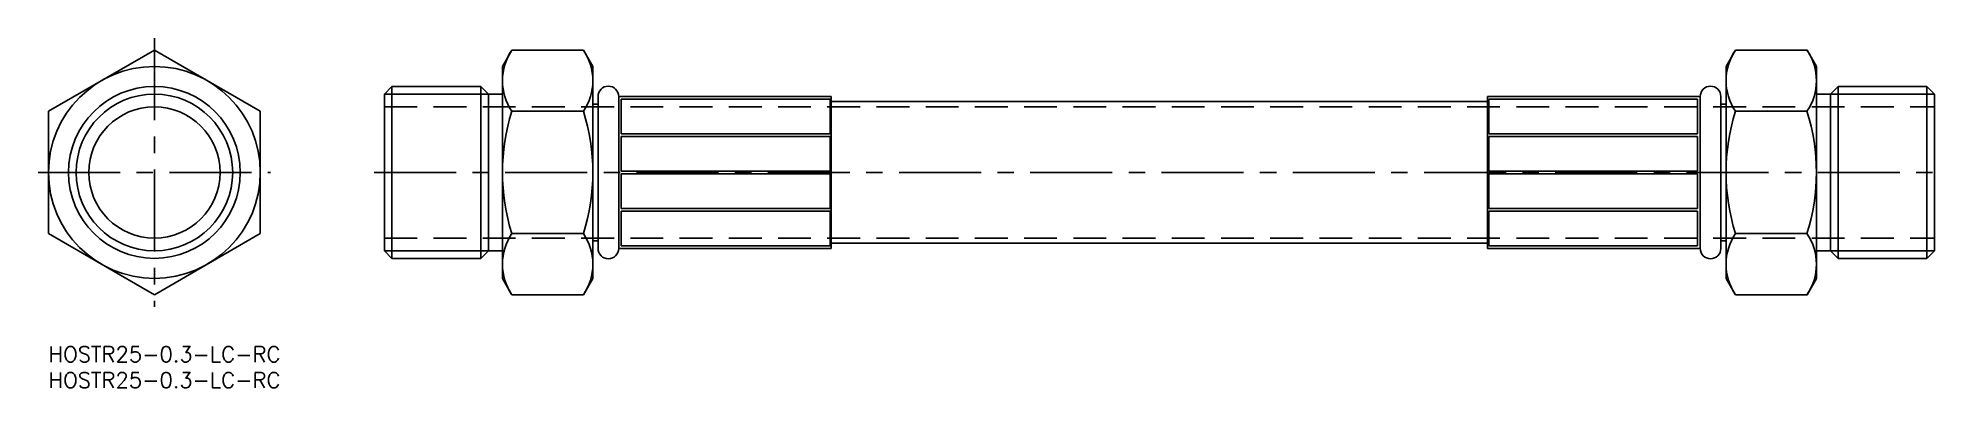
# Model space of a CAD drawing. Extents: x -2 to 367, y -8 to 60.
import ezdxf

# ---------------------------------------------------------------- set-up
doc = ezdxf.new("R2010")
doc.units = 0
doc.header["$LTSCALE"] = 0.5
doc.linetypes.add('CENTER', pattern=[50.8, 31.75, -6.35, 6.35, -6.35])
doc.linetypes.add('DASHED', pattern=[19.05, 12.7, -6.35])
for name, color, linetype in [('MSM_CENTER', 1, 'CENTER'), ('MSM_CONTINUOUS', 7, 'CONTINUOUS'), ('MSM_DASHED', 4, 'DASHED'), ('MSM_NARROW', 5, 'CONTINUOUS'), ('MSM_PART_NUMBER', 7, 'CONTINUOUS')]:
    doc.layers.add(name, color=color, linetype=linetype)
doc.styles.get("Standard").update_dxf_attribs({"font": 'txt.shx', "height": 3, "bigfont": 'bigfont.shx'})

# ---------------------------------------------------------------- blocks, each defined once
blk = doc.blocks.new('*U2')
at = {"layer": 'MSM_PART_NUMBER'}
blk.add_text('HOSTR25-0.3-LC-RC', height=3, dxfattribs=at).set_placement((0, -3))
blk = doc.blocks.new('*U3')
at = {"layer": 'MSM_PART_NUMBER'}
blk.add_text('HOSTR25-0.3-LC-RC', height=3, dxfattribs=at).set_placement((0, -8))

msp = doc.modelspace()

# ---------------------------------------------------------------- linework, layer by layer
at = {"layer": 'MSM_CENTER'}
for p, q in [((20.5, 59.65), (20.5, 7.69)), ((-2, 33.67), (43, 33.67)), ((63, 33.67), (367, 33.67))]:
    msp.add_line(p, q, dxfattribs=at)
at = {"layer": 'MSM_CONTINUOUS'}
for p, q in [((20.5, 57.34), (0, 45.51)), ((41, 45.51), (20.5, 57.34)), ((87.85, 54.17), (89.68, 57.34)), ((89.68, 57.34), (103.52, 57.34)), ((105.35, 54.17), (103.52, 57.34)), ((324.65, 54.17), (326.48, 57.34)), ((340.32, 57.34), (326.48, 57.34)), ((342.15, 54.17), (340.32, 57.34)), ((87.85, 13.17), (87.85, 54.17)), ((105.35, 13.17), (105.35, 54.17)), ((324.65, 13.17), (324.65, 54.17)), ((342.15, 13.17), (342.15, 54.17)), ((65, 48.82), (66.48, 50.3)), ((65, 48.82), (65, 18.53)), ((66.48, 50.3), (83.68, 50.3)), ((66.48, 17.05), (66.48, 50.3)), ((85.16, 48.82), (83.68, 50.3)), ((83.68, 17.05), (83.68, 50.3)), ((85.16, 48.82), (83.68, 50.3)), ((85.16, 18.53), (85.16, 48.82)), ((85.16, 48.82), (87.85, 48.82)), ((106.35, 18.97), (106.35, 48.37)), ((151.5, 48.37), (110.35, 48.37)), ((110.35, 48.37), (110.35, 18.97)), ((151.5, 48.37), (151.5, 18.97)), ((278.5, 48.37), (278.5, 18.97)), ((278.5, 48.37), (319.65, 48.37)), ((319.65, 48.37), (319.65, 18.97)), ((323.65, 18.97), (323.65, 48.37)), ((344.84, 48.82), (342.15, 48.82)), ((344.84, 48.82), (346.32, 50.3)), ((344.84, 48.82), (346.32, 50.3)), ((344.84, 18.53), (344.84, 48.82)), ((363.52, 50.3), (346.32, 50.3)), ((346.32, 17.05), (346.32, 50.3)), ((363.52, 17.05), (363.52, 50.3)), ((365, 48.82), (363.52, 50.3)), ((365, 48.82), (365, 18.53)), ((0, 45.51), (0, 21.84)), ((41, 21.84), (41, 45.51)), ((89.68, 45.51), (103.52, 45.51)), ((105.35, 46.87), (106.35, 46.87)), ((110.85, 47.87), (110.85, 41.15)), ((151.25, 47.87), (110.85, 47.87)), ((151.25, 47.87), (151.25, 41.15)), ((278.5, 47.37), (151.5, 47.37)), ((278.75, 47.87), (278.75, 41.15)), ((278.75, 47.87), (319.15, 47.87)), ((319.15, 47.87), (319.15, 41.15)), ((324.65, 46.87), (323.65, 46.87)), ((340.32, 45.51), (326.48, 45.51)), ((151.25, 41.15), (110.85, 41.15)), ((110.85, 40.65), (151.25, 40.65)), ((110.85, 40.65), (110.85, 33.92)), ((151.25, 40.65), (151.25, 33.92)), ((278.75, 41.15), (319.15, 41.15)), ((278.75, 40.65), (278.75, 33.92)), ((319.15, 40.65), (278.75, 40.65)), ((319.15, 40.65), (319.15, 33.92)), ((151.25, 33.92), (110.85, 33.92)), ((110.85, 26.7), (110.85, 33.42)), ((110.85, 33.42), (151.25, 33.42)), ((151.25, 26.7), (151.25, 33.42)), ((278.75, 33.92), (319.15, 33.92)), ((319.15, 33.42), (278.75, 33.42)), ((278.75, 26.7), (278.75, 33.42)), ((319.15, 26.7), (319.15, 33.42)), ((110.85, 26.7), (151.25, 26.7)), ((110.85, 19.47), (110.85, 26.2)), ((151.25, 26.2), (110.85, 26.2)), ((151.25, 19.47), (151.25, 26.2)), ((319.15, 26.7), (278.75, 26.7)), ((278.75, 26.2), (319.15, 26.2)), ((278.75, 19.47), (278.75, 26.2)), ((319.15, 19.47), (319.15, 26.2)), ((0, 21.84), (20.5, 10)), ((5.12, 18.88), (5.12, 18.88)), ((20.5, 10), (41, 21.84)), ((65, 18.53), (66.48, 17.05)), ((85.16, 18.53), (83.68, 17.05)), ((85.16, 18.53), (87.85, 18.53)), ((89.68, 21.84), (103.52, 21.84)), ((105.35, 20.47), (106.35, 20.47)), ((151.5, 18.97), (110.35, 18.97)), ((151.25, 19.47), (110.85, 19.47)), ((151.5, 19.97), (278.5, 19.97)), ((278.5, 18.97), (319.65, 18.97)), ((278.75, 19.47), (319.15, 19.47)), ((324.65, 20.47), (323.65, 20.47)), ((340.32, 21.84), (326.48, 21.84)), ((344.84, 18.53), (342.15, 18.53)), ((344.84, 18.53), (346.32, 17.05)), ((365, 18.53), (363.52, 17.05)), ((10.25, 15.92), (10.25, 15.92)), ((66.48, 17.05), (83.68, 17.05)), ((363.52, 17.05), (346.32, 17.05)), ((87.85, 13.17), (89.68, 10)), ((105.35, 13.17), (103.52, 10)), ((324.65, 13.17), (326.48, 10)), ((342.15, 13.17), (340.32, 10)), ((89.68, 10), (103.52, 10)), ((340.32, 10), (326.48, 10))]:
    msp.add_line(p, q, dxfattribs=at)
for radius in [20.5, 16.62, 12.7]:
    msp.add_circle((20.5, 33.67), radius, dxfattribs=at)
for centre, radius, start, end in [((98.33, 51.42), 10.48, 145.6158, 214.3843), ((94.87, 51.42), 10.48, 325.6157, 34.3842), ((335.13, 51.42), 10.48, 145.6158, 214.3843), ((331.67, 51.42), 10.48, 325.6157, 34.3842), ((108.35, 48.37), 2, 0, 180), ((321.65, 48.37), 2, 0, 180), ((127.02, 33.67), 39.17, 162.412, 197.588), ((66.18, 33.67), 39.17, 342.412, 17.588), ((363.82, 33.67), 39.17, 162.412, 197.588), ((302.98, 33.67), 39.17, 342.412, 17.588), ((98.33, 15.92), 10.48, 145.6157, 214.3842), ((94.87, 15.92), 10.48, 325.6158, 34.3843), ((108.35, 18.97), 2, 180, 0), ((321.65, 18.97), 2, 180, 0), ((335.13, 15.92), 10.48, 145.6157, 214.3842), ((331.67, 15.92), 10.48, 325.6158, 34.3843)]:
    msp.add_arc(centre, radius, start, end, dxfattribs=at)
at = {"layer": 'MSM_DASHED'}
for p, q in [((65, 46.37), (365, 46.37)), ((65, 20.97), (365, 20.97))]:
    msp.add_line(p, q, dxfattribs=at)
at = {"layer": 'MSM_NARROW'}
for p, q in [((65, 48.82), (85.16, 48.82)), ((365, 48.82), (344.84, 48.82)), ((65, 18.53), (85.16, 18.53)), ((365, 18.53), (344.84, 18.53))]:
    msp.add_line(p, q, dxfattribs=at)
msp.add_circle((20.5, 33.67), 15.15, dxfattribs=at)

# ---------------------------------------------------------------- block references
at = {"layer": 'MSM_CONTINUOUS'}
for name in ['*U2', '*U3']:
    msp.add_blockref(name, (0, 0), dxfattribs=at)

doc.saveas('drawing.dxf')
